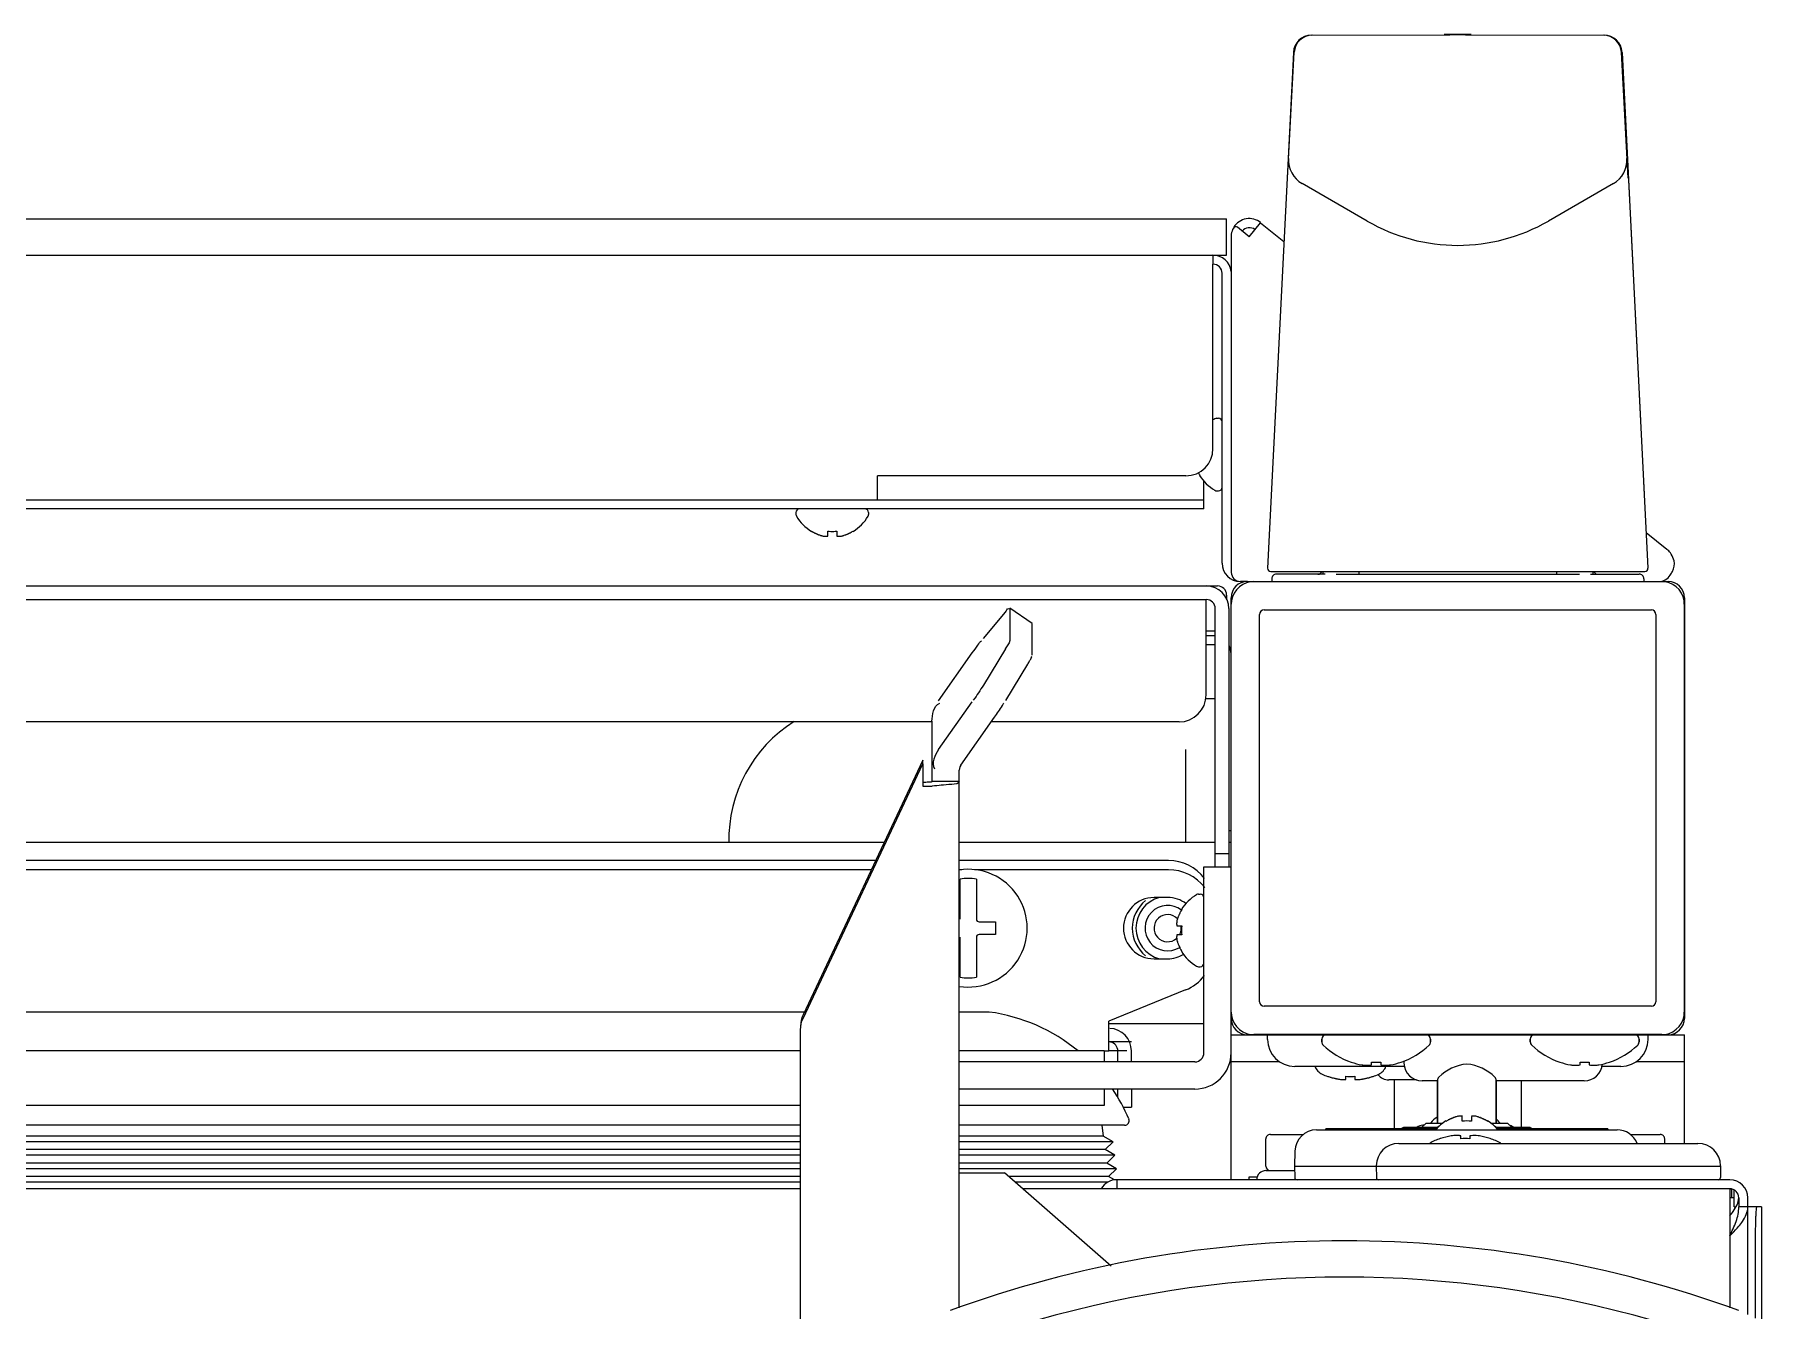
# Model space of a CAD drawing. Header units: millimetres. Extents: x 2355 to 9028, y 2010 to 7655.
# Drawn here: x 6561.2 to 6751.7, y 7514.4 to 7655.2 of the extents above; entities that cross this region are included whole.
import ezdxf

# ---------------------------------------------------------------- set-up
doc = ezdxf.new("R2010")
doc.units = ezdxf.units.MM
doc.header["$LTSCALE"] = 739.2
doc.layers.get('0').update_dxf_attribs({"linetype": 'CONTINUOUS'})
for name, color, linetype in [('02___PRT_ALL_AXES', 7, 'CONTINUOUS'), ('ASSI', 7, 'CONTINUOUS'), ('CURVE', 7, 'CONTINUOUS'), ('GEOM', 7, 'CONTINUOUS')]:
    doc.layers.add(name, color=color, linetype=linetype)

msp = doc.modelspace()

# ---------------------------------------------------------------- linework, layer by layer
at = {"color": 7, "linetype": 'Continuous'}
for p, q in [((6736.27, 7653.22), (6736.89, 7641.49)), ((6736.36, 7653.14), (6739.2, 7596.31)), ((6689.78, 7606.54), (6689.74, 7606.54)), ((6646.92, 7600.36), (6646.92, 7600.39)), ((6648.29, 7599.84), (6648.31, 7599.83)), ((6648.72, 7599.84), (6648.72, 7600.39)), ((6649.72, 7600.39), (6649.72, 7599.84)), ((6650.15, 7599.84), (6650.22, 7599.84)), ((6651.52, 7600.39), (6651.52, 7600.36)), ((6697.59, 7595.94), (6738.85, 7595.94)), ((6703.58, 7595.64), (6698.2, 7595.64)), ((6704.8, 7595.64), (6731.64, 7595.64)), ((6732.87, 7595.64), (6738.24, 7595.64)), ((6695.02, 7594.84), (6741.42, 7594.84)), ((6697.7, 7595.13), (6697.71, 7594.83)), ((6738.74, 7595.13), (6738.74, 7594.83)), ((6665.89, 7588.56), (6668.32, 7591.44)), ((6668.81, 7591.89), (6668.83, 7591.86)), ((6671.27, 7590.19), (6668.82, 7591.89)), ((6668.83, 7588.41), (6668.83, 7591.86)), ((6693.22, 7546.64), (6693.22, 7593.04)), ((6696.86, 7591.7), (6739.58, 7591.7)), ((6743.22, 7593.04), (6743.22, 7546.64)), ((6696.36, 7548.48), (6696.36, 7591.2)), ((6740.08, 7591.2), (6740.08, 7548.48)), ((6691.22, 7588.84), (6690.47, 7588.84)), ((6660.95, 7581.68), (6664.67, 7586.96)), ((6668.32, 7587.41), (6665.89, 7583.4)), ((6690.39, 7581.91), (6691.47, 7581.91)), ((6660.95, 7576.29), (6664.67, 7581.56)), ((6660.22, 7579.41), (6660.22, 7572.78)), ((6688.22, 7566.04), (6688.22, 7576.29)), ((6659.22, 7575.13), (6646, 7547.04)), ((6659.22, 7574.72), (6659.22, 7575.13)), ((6663.22, 7572.78), (6660.22, 7572.78)), ((6693.22, 7567.34), (6692.97, 7567.34)), ((6654.95, 7566.04), (5979.5, 7566.04)), ((6691.47, 7566.04), (6663.22, 7566.04)), ((6693.22, 7566.04), (6692.97, 7566.04)), ((6687.74, 7558.64), (6687.78, 7558.64)), ((6687.22, 7556.91), (6687.23, 7556.84)), ((6687.22, 7555.77), (6687.22, 7555.75)), ((6687.23, 7556.84), (6687.78, 7556.84)), ((6687.78, 7555.84), (6687.23, 7555.84)), ((6687.78, 7554.04), (6687.74, 7554.04)), ((6739.58, 7547.98), (6696.86, 7547.98)), ((6646.15, 7547.34), (5988.3, 7547.34)), ((6666.47, 7547.34), (6663.22, 7547.34)), ((6666.54, 7547.33), (6666.47, 7547.34)), ((6690.22, 7546.04), (6679.72, 7546.04)), ((6693.33, 7546.04), (6693.22, 7546.04)), ((6703.22, 7544.34), (6703.22, 7544.05)), ((6715.22, 7544.34), (6715.22, 7544.05)), ((6726.22, 7544.34), (6726.22, 7544.05)), ((6738.22, 7544.34), (6738.22, 7544.05)), ((6703.88, 7540.23), (6703.88, 7540.25)), ((6705.88, 7539.9), (6705.88, 7540.25)), ((6706.47, 7541.8), (6706.47, 7541.81)), ((6706.88, 7540.25), (6706.88, 7539.9)), ((6708.72, 7541.5), (6708.72, 7541.81)), ((6708.88, 7540.25), (6708.88, 7540.23)), ((6709.72, 7541.81), (6709.72, 7541.5)), ((6711.97, 7541.81), (6711.97, 7541.8)), ((6729.47, 7541.8), (6729.47, 7541.81)), ((6731.72, 7541.5), (6731.72, 7541.81)), ((6732.72, 7541.81), (6732.72, 7541.5)), ((6734.97, 7541.81), (6734.97, 7541.8)), ((6705.45, 7539.9), (6705.47, 7539.9)), ((6707.31, 7539.9), (6707.38, 7539.9)), ((6715.97, 7535.09), (6715.97, 7539.79)), ((6722.47, 7535.09), (6722.47, 7539.79)), ((6645.72, 7534.84), (5988.72, 7534.84)), ((6681.47, 7534.84), (6663.22, 7534.84)), ((6678.97, 7534.84), (6679.12, 7533.65)), ((6712.24, 7534.59), (6712.02, 7534.49)), ((6716.03, 7534.59), (6712.24, 7534.59)), ((6714.72, 7535.09), (6714.22, 7534.59)), ((6714.72, 7535.09), (6716.59, 7535.09)), ((6716.92, 7535.28), (6716.92, 7535.32)), ((6718.29, 7535.84), (6718.22, 7535.83)), ((6718.72, 7535.28), (6718.72, 7535.83)), ((6719.72, 7535.83), (6719.72, 7535.28)), ((6720.15, 7535.84), (6720.13, 7535.84)), ((6721.52, 7535.32), (6721.52, 7535.28)), ((6721.86, 7535.09), (6723.72, 7535.09)), ((6726.2, 7534.59), (6722.44, 7534.59)), ((6723.72, 7535.09), (6724.22, 7534.59)), ((6725.74, 7534.55), (6725.73, 7534.56)), ((6725.88, 7534.54), (6725.88, 7534.54)), ((6725.95, 7534.52), (6725.93, 7534.53)), ((6726.2, 7534.59), (6726.42, 7534.49)), ((6645.72, 7533.65), (5988.72, 7533.65)), ((6645.72, 7533.03), (5988.72, 7533.03)), ((6679.12, 7533.65), (6663.22, 7533.65)), ((6680.21, 7533.03), (6663.22, 7533.03)), ((6680.21, 7533.03), (6679.12, 7533.65)), ((6680.21, 7533.03), (6679.31, 7532.16)), ((6716.3, 7533.36), (6716.3, 7533.38)), ((6718.55, 7533.36), (6718.55, 7533.68)), ((6719.55, 7533.68), (6719.55, 7533.36)), ((6721.8, 7533.38), (6721.8, 7533.36)), ((6645.72, 7532.16), (5988.72, 7532.16)), ((6645.72, 7531.54), (6334.89, 7531.54)), ((6645.72, 7530.67), (6335.83, 7530.67)), ((6679.31, 7532.16), (6663.22, 7532.16)), ((6680.4, 7531.54), (6663.22, 7531.54)), ((6679.5, 7530.67), (6663.22, 7530.67)), ((6680.4, 7531.54), (6679.31, 7532.16)), ((6680.4, 7531.54), (6679.5, 7530.67)), ((6680.59, 7530.05), (6679.5, 7530.67)), ((6645.72, 7530.05), (6336.11, 7530.05)), ((6645.72, 7528.56), (6336.21, 7528.56)), ((6645.72, 7529.18), (6336.22, 7529.18)), ((6680.59, 7530.05), (6663.22, 7530.05)), ((6679.69, 7529.18), (6668.69, 7529.18)), ((6679.61, 7528.56), (6669.39, 7528.56)), ((6680.59, 7530.05), (6679.69, 7529.18)), ((6680.34, 7528.82), (6679.69, 7529.18)), ((6680.62, 7528.84), (6680.62, 7527.84)), ((6700.22, 7530.34), (6700.24, 7529.08)), ((6700.22, 7530.34), (6747.22, 7530.34)), ((6709.22, 7530.34), (6709.24, 7529.08)), ((6747.22, 7530.34), (6747.2, 7529.08)), ((6747.22, 7530.38), (6747.22, 7530.34)), ((6749.22, 7526.84), (6749.22, 7525.84)), ((6750.22, 7525.84), (6749.22, 7525.84))]:
    msp.add_line(p, q, dxfattribs=at)
at = {"linetype": 'Continuous'}
for p, q in [((6671.28, 7590.16), (6671.27, 7590.19)), ((6671.28, 7586.7), (6671.28, 7590.16)), ((6691.22, 7587.84), (6690.47, 7587.84)), ((6668.35, 7581.69), (6670.78, 7585.71)), ((6663.4, 7574.58), (6667.13, 7579.85)), ((6646, 7546.63), (6659.22, 7574.72)), ((6659.22, 7574.72), (6659.22, 7572.25)), ((6663.24, 7574.21), (6663.22, 7574.01)), ((6663.22, 7514.72), (6663.22, 7574.01)), ((6645.72, 6824.59), (6645.72, 7545.38)), ((6663.22, 7529.59), (6668.22, 7529.59)), ((6679.99, 7519.3), (6668.22, 7529.59)), ((6748.22, 7528.84), (6680.62, 7528.84)), ((6750.22, 7513.95), (6750.22, 7526.84)), ((6748.22, 7525.84), (6748.22, 7514.72))]:
    msp.add_line(p, q, dxfattribs=at)
msp.add_lwpolyline([(6663.4, 7574.58), (6663.3, 7574.4), (6663.24, 7574.21)], dxfattribs=at)
at = {"color": 7, "linetype": 'Continuous'}
for centre, radius, start, end in [((6693.82, 7609.02), 4.75, 207.004, 208.0074), ((6693.83, 7609.02), 4.75, 208.0074, 208.9684), ((6693.83, 7609.03), 4.75, 208.9687, 211.5341), ((6649.42, 7604.46), 4.8, 210.3012, 238.6273), ((6649.02, 7604.46), 4.8, 301.3727, 329.6988), ((6649.41, 7604.45), 4.75, 238.4659, 241.0313), ((6649.41, 7604.44), 4.75, 241.0316, 241.9926), ((6649.41, 7604.44), 4.75, 241.9926, 243.3187), ((6649.4, 7604.44), 4.74, 243.3188, 244.4598), ((6649.4, 7604.43), 4.74, 244.4598, 245.4278), ((6649.4, 7604.43), 4.73, 245.4278, 246.6825), ((6649.4, 7604.42), 4.73, 246.6826, 247.4526), ((6649.39, 7604.42), 4.72, 247.4524, 248.9975), ((6649.39, 7604.41), 4.72, 248.9977, 249.4819), ((6649.39, 7604.4), 4.7, 249.4813, 251.5344), ((6649.38, 7604.38), 4.68, 251.535, 252.6227), ((6649.38, 7604.37), 4.67, 252.6228, 253.6051), ((6649.37, 7604.34), 4.64, 253.6036, 255.6824), ((6648.48, 7601.83), 2.01, 262.7259, 264.7415), ((6648.47, 7601.8), 1.97, 265.3984, 266.7833), ((6648.47, 7601.79), 1.96, 266.7841, 267.6235), ((6648.47, 7601.78), 1.96, 267.6233, 268.8455), ((6648.47, 7601.78), 1.95, 268.8459, 270.9258), ((6648.47, 7601.78), 1.95, 270.9261, 271.9964), ((6648.47, 7601.79), 1.96, 271.9964, 273.0228), ((6648.47, 7601.8), 1.97, 273.0233, 274.286), ((6648.47, 7601.81), 1.98, 274.2856, 275.1372), ((6648.47, 7601.83), 2.01, 275.1401, 277.2744), ((6649.22, 7604.15), 3.79, 262.4006, 267.451), ((6649.22, 7604.13), 3.77, 267.4559, 272.5439), ((6649.22, 7604.15), 3.79, 272.5489, 277.5994), ((6649.98, 7601.83), 2.01, 262.7256, 264.8598), ((6649.97, 7601.81), 1.98, 264.8627, 265.7144), ((6649.97, 7601.8), 1.97, 265.714, 266.9767), ((6649.97, 7601.79), 1.96, 266.9771, 268.0037), ((6649.97, 7601.78), 1.95, 268.0037, 269.0738), ((6649.97, 7601.78), 1.95, 269.0741, 271.1541), ((6649.97, 7601.78), 1.95, 271.1544, 272.3767), ((6649.97, 7601.79), 1.96, 272.3765, 273.2159), ((6649.97, 7601.8), 1.97, 273.2166, 274.6016), ((6649.97, 7601.81), 1.98, 274.6009, 275.2558), ((6649.08, 7604.34), 4.64, 284.3176, 286.3964), ((6649.07, 7604.37), 4.67, 286.3949, 287.3772), ((6649.06, 7604.38), 4.68, 287.3773, 288.465), ((6649.06, 7604.4), 4.7, 288.4656, 290.5187), ((6649.05, 7604.41), 4.72, 290.5181, 291.0023), ((6649.05, 7604.42), 4.72, 291.0025, 292.5476), ((6649.05, 7604.42), 4.73, 292.5474, 293.3174), ((6649.04, 7604.43), 4.73, 293.3175, 294.5722), ((6649.04, 7604.43), 4.74, 294.5722, 295.5402), ((6649.04, 7604.44), 4.74, 295.5402, 296.6812), ((6649.04, 7604.44), 4.75, 296.6813, 298.0074), ((6649.04, 7604.44), 4.75, 298.0074, 298.9684), ((6649.04, 7604.45), 4.75, 298.9687, 301.5341), ((6697.59, 7596.29), 0.35, 177.1376, 270), ((6698.2, 7595.14), 0.5, 90, 180.5), ((6738.24, 7595.14), 0.5, 359.5, 90), ((6738.85, 7596.29), 0.35, 270, 2.8624), ((6695.02, 7593.04), 1.8, 90, 180), ((6741.42, 7593.04), 1.8, 0, 90), ((6696.86, 7591.2), 0.5, 90, 180), ((6739.58, 7591.2), 0.5, 0, 90), ((6691.22, 7586.84), 2, 82.4436, 90), ((6691.22, 7586.84), 2, 0, 27.5175), ((6653.22, 7566.34), 15.41, 122.1942, 181.1201), ((6689.18, 7557.09), 1.97, 175.714, 176.9767), ((6689.17, 7557.09), 1.96, 176.9771, 178.0037), ((6689.16, 7557.09), 1.95, 178.0037, 179.0738), ((6689.22, 7557.09), 2.01, 172.7256, 174.8598), ((6689.19, 7557.09), 1.98, 174.8627, 175.7144), ((6691.72, 7556.19), 4.64, 163.6036, 165.6824), ((6691.75, 7556.18), 4.67, 162.6228, 163.6051), ((6691.76, 7556.18), 4.68, 161.535, 162.6227), ((6691.78, 7556.17), 4.7, 159.4813, 161.5344), ((6691.79, 7556.17), 4.72, 158.9977, 159.4819), ((6691.8, 7556.17), 4.72, 157.4524, 158.9975), ((6691.81, 7556.16), 4.73, 156.6826, 157.4526), ((6691.81, 7556.16), 4.73, 155.4278, 156.6825), ((6691.82, 7556.16), 4.74, 154.4598, 155.4278), ((6691.82, 7556.16), 4.74, 153.3188, 154.4598), ((6691.82, 7556.16), 4.75, 151.9926, 153.3187), ((6691.83, 7556.15), 4.75, 151.0316, 151.9926), ((6691.83, 7556.15), 4.75, 148.4659, 151.0313), ((6689.16, 7557.09), 1.95, 179.0741, 181.1541), ((6689.16, 7557.09), 1.95, 181.1544, 182.3767), ((6689.17, 7557.09), 1.96, 182.3765, 183.2159), ((6689.18, 7557.09), 1.97, 183.2166, 184.6016), ((6689.18, 7555.59), 1.97, 175.3984, 176.7833), ((6689.17, 7555.59), 1.96, 176.7841, 177.6235), ((6689.17, 7555.59), 1.96, 177.6233, 178.8455), ((6689.16, 7555.59), 1.95, 178.8459, 180.9258), ((6689.16, 7555.59), 1.95, 180.9261, 181.9964), ((6689.17, 7555.59), 1.96, 181.9964, 183.0228), ((6689.18, 7555.59), 1.97, 183.0233, 184.286), ((6689.19, 7557.09), 1.98, 184.6009, 185.2558), ((6689.22, 7555.59), 2.01, 172.7259, 174.7415), ((6689.19, 7555.59), 1.98, 184.2856, 185.1372), ((6689.22, 7555.59), 2.01, 185.1401, 187.2744), ((6691.72, 7556.49), 4.64, 194.3176, 196.3964), ((6691.53, 7556.34), 3.79, 172.4013, 187.5987), ((6691.75, 7556.49), 4.67, 196.3949, 197.3772), ((6691.76, 7556.5), 4.68, 197.3773, 198.465), ((6691.78, 7556.51), 4.7, 198.4656, 200.5187), ((6691.79, 7556.51), 4.72, 200.5181, 201.0023), ((6691.8, 7556.51), 4.72, 201.0025, 202.5476), ((6691.81, 7556.51), 4.73, 202.5474, 203.3174), ((6691.81, 7556.52), 4.73, 203.3175, 204.5722), ((6691.82, 7556.52), 4.74, 204.5722, 205.5402), ((6691.82, 7556.52), 4.74, 205.5402, 206.6812), ((6691.82, 7556.52), 4.75, 206.6813, 208.0074), ((6691.83, 7556.52), 4.75, 208.0074, 208.9684), ((6691.83, 7556.53), 4.75, 208.9687, 211.5341), ((6696.86, 7548.48), 0.5, 180, 270), ((6739.58, 7548.48), 0.5, 270, 360), ((6663.87, 7527.92), 19.6, 50.506, 82.1799), ((6695.02, 7546.64), 1.8, 180, 270), ((6741.42, 7546.64), 1.8, 270, 360), ((6703.72, 7544.34), 0.5, 90, 180), ((6703.72, 7544.05), 0.5, 180, 226.2253), ((6714.72, 7544.34), 0.5, 0, 90), ((6714.72, 7544.05), 0.5, 313.7747, 360), ((6726.72, 7544.34), 0.5, 90, 180), ((6726.72, 7544.05), 0.5, 180, 226.2253), ((6737.72, 7544.34), 0.5, 0, 90), ((6737.72, 7544.05), 0.5, 313.7747, 360), ((6709.22, 7549.79), 8.45, 288.9925, 313.7747), ((6732.22, 7549.79), 8.45, 288.9925, 313.7747), ((6703.88, 7541.84), 1.5, 199.5544, 245.2801), ((6706.18, 7546.84), 7, 245.2801, 250.8179), ((6706.19, 7546.86), 7.01, 250.741, 252.3051), ((6706.19, 7546.87), 7.01, 252.3052, 253.8619), ((6706.19, 7546.87), 7.02, 253.8618, 254.1456), ((6706.19, 7546.87), 7.02, 254.1457, 255.4184), ((6706.19, 7546.88), 7.03, 255.4184, 255.9863), ((6706.2, 7546.89), 7.04, 255.9864, 256.9813), ((6706.2, 7546.9), 7.04, 256.9813, 257.713), ((6706.2, 7546.91), 7.05, 257.713, 258.5545), ((6706.2, 7546.92), 7.07, 258.5546, 259.4087), ((6706.38, 7547.4), 7.17, 266.0041, 268.6706), ((6706.38, 7547.41), 7.18, 268.6697, 271.3303), ((6709.22, 7549.79), 8.44, 250.9729, 259.3378), ((6706.38, 7547.4), 7.17, 271.3294, 273.9959), ((6708.19, 7545.67), 4.2, 262.7078, 264.482), ((6708.19, 7545.65), 4.19, 264.4827, 265.388), ((6706.55, 7546.92), 7.07, 280.5913, 281.4454), ((6708.19, 7545.64), 4.18, 265.388, 266.2594), ((6708.19, 7545.64), 4.17, 266.2595, 267.1771), ((6706.55, 7546.91), 7.05, 281.4455, 282.287), ((6708.19, 7545.63), 4.17, 267.1771, 268.0412), ((6708.19, 7545.63), 4.16, 268.0413, 268.8223), ((6706.56, 7546.9), 7.04, 282.287, 283.0187), ((6708.19, 7545.63), 4.16, 268.8223, 271.5994), ((6706.56, 7546.89), 7.04, 283.0187, 284.0136), ((6706.56, 7546.88), 7.03, 284.0137, 284.5816), ((6708.19, 7545.63), 4.17, 271.5995, 272.8386), ((6706.56, 7546.87), 7.02, 284.5816, 285.8543), ((6708.19, 7545.64), 4.17, 272.8385, 273.3879), ((6708.19, 7545.66), 4.19, 273.3916, 277.294), ((6706.56, 7546.87), 7.02, 285.8544, 286.1382), ((6706.57, 7546.87), 7.01, 286.1381, 287.6948), ((6706.57, 7546.86), 7.01, 287.6949, 289.259), ((6709.22, 7549.79), 7.99, 266.4122, 273.5878), ((6706.58, 7546.84), 7, 289.1821, 294.7199), ((6708.88, 7541.84), 1.5, 294.7199, 340.4456), ((6710.25, 7545.66), 4.19, 262.706, 266.6084), ((6710.25, 7545.64), 4.17, 266.6121, 267.1615), ((6710.25, 7545.63), 4.17, 267.1614, 268.4005), ((6710.25, 7545.63), 4.16, 268.4006, 271.1777), ((6710.25, 7545.63), 4.16, 271.1777, 271.9587), ((6710.25, 7545.63), 4.17, 271.9588, 272.8229), ((6710.25, 7545.64), 4.17, 272.8229, 273.7405), ((6710.25, 7545.64), 4.18, 273.7406, 274.612), ((6710.25, 7545.65), 4.19, 274.612, 275.5173), ((6710.25, 7545.67), 4.2, 275.518, 277.2922), ((6709.22, 7549.79), 8.44, 280.6622, 289.0271), ((6716.47, 7539.79), 0.5, 135.026, 180), ((6721.97, 7539.79), 0.5, 0, 44.974), ((6732.22, 7549.79), 8.44, 250.9729, 259.3378), ((6731.19, 7545.67), 4.2, 262.7078, 264.482), ((6731.19, 7545.65), 4.19, 264.4827, 265.388), ((6731.19, 7545.64), 4.18, 265.388, 266.2594), ((6731.19, 7545.64), 4.17, 266.2595, 267.1771), ((6731.19, 7545.63), 4.17, 267.1771, 268.0412), ((6731.19, 7545.63), 4.16, 268.0413, 268.8223), ((6731.19, 7545.63), 4.16, 268.8223, 271.5994), ((6731.19, 7545.63), 4.17, 271.5995, 272.8386), ((6731.19, 7545.64), 4.17, 272.8385, 273.3879), ((6731.19, 7545.66), 4.19, 273.3916, 277.294), ((6732.22, 7549.79), 7.99, 266.4122, 273.5878), ((6733.25, 7545.66), 4.19, 262.706, 266.6084), ((6733.25, 7545.64), 4.17, 266.6121, 267.1615), ((6733.25, 7545.63), 4.17, 267.1614, 268.4005), ((6733.25, 7545.63), 4.16, 268.4006, 271.1777), ((6733.25, 7545.63), 4.16, 271.1777, 271.9587), ((6733.25, 7545.63), 4.17, 271.9588, 272.8229), ((6733.25, 7545.64), 4.17, 272.8229, 273.7405), ((6733.25, 7545.64), 4.18, 273.7406, 274.612), ((6733.25, 7545.65), 4.19, 274.612, 275.5173), ((6733.25, 7545.67), 4.2, 275.518, 277.2922), ((6732.22, 7549.79), 8.44, 280.6622, 289.0271), ((6663.87, 7527.92), 19.6, 22.8678, 33.8812), ((6706.21, 7546.94), 7.09, 259.4086, 260.1316), ((6706.21, 7546.96), 7.11, 260.1319, 261.1462), ((6706.21, 7546.99), 7.14, 261.146, 261.7019), ((6706.22, 7547.04), 7.19, 261.7035, 263.2535), ((6705.62, 7544.07), 4.18, 266.6153, 267.5762), ((6705.63, 7544.13), 4.24, 267.8846, 268.5233), ((6705.63, 7544.15), 4.26, 268.523, 268.9089), ((6705.63, 7544.16), 4.27, 268.909, 269.4642), ((6705.63, 7544.17), 4.28, 269.464, 270.4068), ((6705.63, 7544.17), 4.27, 270.4067, 270.8922), ((6705.63, 7544.15), 4.26, 270.8923, 271.3639), ((6705.63, 7544.14), 4.24, 271.3637, 271.9484), ((6705.63, 7544.11), 4.22, 271.9486, 272.3513), ((6705.63, 7544.07), 4.18, 272.3502, 273.3845), ((6707.12, 7544.07), 4.18, 266.6155, 267.6498), ((6707.13, 7544.11), 4.22, 267.6487, 268.0514), ((6707.13, 7544.14), 4.24, 268.0516, 268.6363), ((6707.13, 7544.16), 4.26, 268.6361, 269.1077), ((6707.13, 7544.17), 4.27, 269.1077, 269.5933), ((6707.13, 7544.17), 4.28, 269.5932, 270.1029), ((6707.13, 7544.17), 4.28, 270.1029, 270.536), ((6707.13, 7544.16), 4.27, 270.5359, 271.091), ((6707.13, 7544.15), 4.26, 271.091, 271.477), ((6707.13, 7544.13), 4.24, 271.4767, 272.1153), ((6707.13, 7544.11), 4.21, 272.1156, 272.4248), ((6706.53, 7547.04), 7.19, 276.7465, 278.2965), ((6706.54, 7546.99), 7.14, 278.2981, 278.854), ((6706.54, 7546.96), 7.11, 278.8538, 279.8681), ((6706.55, 7546.94), 7.09, 279.8684, 280.5914), ((6681.47, 7535.34), 0.5, 270, 22.8678), ((6713.19, 7530.39), 4.19, 96.54, 101.5916), ((6713.17, 7530.57), 4.01, 95.1992, 96.5038), ((6713.16, 7530.66), 3.92, 83.0234, 95.1542), ((6713.14, 7530.49), 4.09, 81.7495, 83.0309), ((6713.13, 7530.42), 4.16, 80.3826, 81.749), ((6713.1, 7530.28), 4.31, 78.4377, 80.3763), ((6716.55, 7534.34), 1.5, 114.7199, 149.6777), ((6719.42, 7531.22), 4.8, 121.3727, 139.1838), ((6718.85, 7529.34), 7, 114.3024, 114.7199), ((6719.41, 7531.23), 4.75, 118.9687, 121.5341), ((6719.41, 7531.24), 4.75, 118.0074, 118.9684), ((6719.41, 7531.24), 4.75, 116.6813, 118.0074), ((6719.4, 7531.24), 4.74, 115.5402, 116.6812), ((6719.4, 7531.24), 4.74, 114.5722, 115.5402), ((6719.4, 7531.25), 4.73, 113.3175, 114.5722), ((6719.4, 7531.25), 4.73, 112.5474, 113.3174), ((6719.39, 7531.26), 4.72, 111.0025, 112.5476), ((6719.39, 7531.27), 4.72, 110.5181, 111.0023), ((6719.39, 7531.28), 4.7, 108.4656, 110.5187), ((6719.38, 7531.3), 4.68, 107.3773, 108.465), ((6719.38, 7531.31), 4.67, 106.3949, 107.3772), ((6719.37, 7531.34), 4.64, 104.3176, 106.3964), ((6718.47, 7533.87), 1.98, 94.6009, 95.2558), ((6718.47, 7533.88), 1.97, 93.2166, 94.6016), ((6718.47, 7533.89), 1.96, 92.3765, 93.2159), ((6718.47, 7533.9), 1.95, 91.1544, 92.3767), ((6718.47, 7533.9), 1.95, 89.0741, 91.1541), ((6718.47, 7533.9), 1.95, 88.0037, 89.0738), ((6718.47, 7533.89), 1.96, 86.9771, 88.0037), ((6718.47, 7533.88), 1.97, 85.714, 86.9767), ((6718.47, 7533.87), 1.98, 84.8627, 85.7144), ((6718.47, 7533.85), 2.01, 82.7256, 84.8598), ((6719.22, 7531.52), 3.8, 82.4351, 97.5649), ((6719.98, 7533.85), 2.01, 95.1401, 97.2744), ((6719.97, 7533.87), 1.98, 94.2856, 95.1372), ((6719.97, 7533.88), 1.97, 93.0233, 94.286), ((6719.97, 7533.89), 1.96, 91.9964, 93.0228), ((6719.97, 7533.9), 1.95, 90.9261, 91.9964), ((6719.97, 7533.9), 1.95, 88.8459, 90.9258), ((6719.97, 7533.9), 1.96, 87.6233, 88.8455), ((6719.97, 7533.89), 1.96, 86.7841, 87.6235), ((6719.97, 7533.88), 1.97, 85.3984, 86.7833), ((6719.97, 7533.84), 2.01, 82.7259, 84.7415), ((6719.08, 7531.34), 4.64, 73.6036, 75.6824), ((6719.07, 7531.31), 4.67, 72.6228, 73.6051), ((6719.06, 7531.3), 4.68, 71.535, 72.6227), ((6719.06, 7531.28), 4.7, 69.4813, 71.5344), ((6719.05, 7531.27), 4.72, 68.9977, 69.4819), ((6719.05, 7531.26), 4.72, 67.4524, 68.9975), ((6719.05, 7531.25), 4.73, 66.6826, 67.4526), ((6719.04, 7531.25), 4.73, 65.4278, 66.6825), ((6719.04, 7531.24), 4.74, 64.4598, 65.4278), ((6719.04, 7531.24), 4.74, 63.3188, 64.4598), ((6719.04, 7531.24), 4.75, 61.9926, 63.3187), ((6719.04, 7531.24), 4.75, 61.0316, 61.9926), ((6719.04, 7531.23), 4.75, 58.4659, 61.0313), ((6719.02, 7531.22), 4.8, 40.8162, 58.6273), ((6721.55, 7534.34), 1.5, 30.3223, 51.9209), ((6725.28, 7530.74), 3.84, 90.0098, 92.5251), ((6725.28, 7530.69), 3.89, 84.7847, 89.9847), ((6725.27, 7530.57), 4.01, 83.4937, 84.8013), ((6725.26, 7530.49), 4.09, 81.3892, 83.3717), ((6725.25, 7530.42), 4.17, 80.6354, 81.3008), ((6725.24, 7530.32), 4.26, 79.1749, 80.3814), ((6725.22, 7530.21), 4.37, 78.4447, 79.1768), ((6719.05, 7525.39), 8.44, 100.6622, 109.0271), ((6718.02, 7529.52), 4.19, 93.3916, 97.294), ((6718.02, 7529.54), 4.17, 92.8385, 93.3879), ((6718.02, 7529.55), 4.17, 91.5995, 92.8386), ((6718.02, 7529.55), 4.16, 88.8223, 91.5994), ((6718.02, 7529.55), 4.16, 88.0413, 88.8223), ((6718.02, 7529.55), 4.17, 87.1771, 88.0412), ((6718.02, 7529.54), 4.17, 86.2595, 87.1771), ((6718.02, 7529.53), 4.18, 85.388, 86.2594), ((6718.02, 7529.53), 4.19, 84.4827, 85.388), ((6718.02, 7529.51), 4.2, 82.7078, 84.482), ((6719.05, 7525.39), 7.99, 86.4122, 93.5878), ((6720.09, 7529.51), 4.2, 95.518, 97.2922), ((6720.08, 7529.53), 4.18, 84.7485, 95.5058), ((6720.08, 7529.51), 4.2, 82.7077, 84.735), ((6719.05, 7525.39), 8.44, 70.9729, 79.3378), ((6700.49, 7529.09), 0.25, 181, 270), ((6709.49, 7529.09), 0.25, 181, 270), ((6746.95, 7529.09), 0.25, 270, 359), ((6748.22, 7526.84), 1, 0, 90)]:
    msp.add_arc(centre, radius, start, end, dxfattribs=at)
at = {"linetype": 'Continuous'}
for centre, radius, start, end in [((6691.22, 7586.84), 1, 75.127, 90), ((6659.22, 7601.34), 29.09, 269.9958, 272.0274), ((6680.62, 7526.84), 2, 90, 149.9692), ((6748.22, 7526.84), 2, 0, 90)]:
    msp.add_arc(centre, radius, start, end, dxfattribs=at)
at = {"color": 7, "linetype": 'Continuous'}
for points, knots in [([(6668.32, 7591.44), (6668.44, 7591.57), (6668.5, 7591.99), (6668.74, 7591.8), (6668.72, 7591.77)], [0, 0, 0, 0, 0.87403, 1, 1, 1, 1]), ([(6664.67, 7586.96), (6664.88, 7587.25), (6665.23, 7587.63), (6665.5, 7588.22), (6665.69, 7588.28)], [0, 0, 0, 0, 0.636758, 1, 1, 1, 1]), ([(6668.83, 7588.41), (6668.83, 7588.38), (6668.75, 7588), (6668.48, 7587.69), (6668.28, 7587.4)], [0, 0, 0, 0, 0.081982, 1, 1, 1, 1]), ([(6660.22, 7572.78), (6660.22, 7572.67), (6659.68, 7572.73), (6659.45, 7572.65), (6659.22, 7572.65)], [0, 0, 0, 0, 0.331134, 1, 1, 1, 1]), ([(6748.22, 7524.84), (6748.35, 7525), (6748.81, 7525.58), (6749.22, 7526.3), (6749.22, 7526.84)], [0, 0, 0, 0, 0.279629, 1, 1, 1, 1]), ([(6748.22, 7522.64), (6748.48, 7523.16), (6748.98, 7524.17), (6749.22, 7525.3), (6749.22, 7525.84)], [0, 0, 0, 0, 0.518166, 1, 1, 1, 1])]:
    msp.add_open_spline(points, degree=3, knots=knots, dxfattribs=at)
at = {"linetype": 'Continuous'}
for points, knots in [([(6670.78, 7585.71), (6670.85, 7585.82), (6671, 7586.07), (6671.1, 7586.26), (6671.28, 7586.58), (6671.15, 7586.48), (6671.12, 7586.44)], [0, 0, 0, 0, 0.391545, 0.717089, 0.876104, 1, 1, 1, 1]), ([(6667.13, 7579.85), (6667.43, 7580.28), (6667.79, 7580.79), (6668.11, 7581.33), (6668.15, 7581.43)], [0, 0, 0, 0, 0.831901, 1, 1, 1, 1]), ([(6663.22, 7572.78), (6663.22, 7572.49), (6661.69, 7572.45), (6660.97, 7572.29), (6660.25, 7572.27)], [0, 0, 0, 0, 0.292813, 1, 1, 1, 1]), ([(6749.22, 7523.71), (6749.37, 7523.88), (6749.86, 7524.49), (6750.22, 7525.27), (6750.22, 7525.84)], [0, 0, 0, 0, 0.283801, 1, 1, 1, 1]), ([(6748.22, 7522.64), (6748.31, 7522.73), (6748.65, 7523.08), (6748.99, 7523.43), (6749.22, 7523.71)], [0, 0, 0, 0, 0.255225, 1, 1, 1, 1])]:
    msp.add_open_spline(points, degree=3, knots=knots, dxfattribs=at)
at = {"color": 7, "linetype": 'Continuous'}
for points in [[(6665.89, 7583.4), (6665.54, 7582.83), (6665.19, 7582.27), (6664.78, 7581.75)], [(6660.22, 7579.41), (6660.22, 7580.14), (6660.42, 7581.1), (6661.07, 7581.41)], [(6660.95, 7576.29), (6660.53, 7575.69), (6660.12, 7574.79), (6660.48, 7574.16)], [(6646, 7547.04), (6645.82, 7546.65), (6645.72, 7546.21), (6645.72, 7545.78)], [(6725.12, 7534.58), (6724.9, 7534.57), (6724.69, 7534.54), (6724.48, 7534.5)]]:
    msp.add_open_spline(points, degree=3, dxfattribs=at)
at = {"linetype": 'Continuous'}
msp.add_open_spline([(6645.72, 7545.38), (6645.72, 7545.81), (6645.82, 7546.24), (6646, 7546.63)], degree=3, dxfattribs=at)
at = {"layer": '02___PRT_ALL_AXES', "color": 7, "linetype": 'Continuous'}
for p, q in [((6711.22, 7539.84), (6711.22, 7534.49)), ((6725.22, 7539.74), (6725.22, 7534.59))]:
    msp.add_line(p, q, dxfattribs=at)
at = {"layer": 'ASSI', "color": 7, "linetype": 'Continuous'}
for p, q in [((6691.62, 7612.84), (6691.82, 7612.84)), ((6691.62, 7604.84), (6691.82, 7604.84)), ((6645.22, 7602.44), (6645.22, 7602.24)), ((6653.22, 7602.44), (6653.22, 7602.24)), ((6703.32, 7595.94), (6703.32, 7595.64)), ((6707.32, 7595.94), (6707.32, 7595.64)), ((6729.13, 7595.94), (6729.13, 7595.64)), ((6733.13, 7595.94), (6733.13, 7595.64)), ((6689.62, 7560.34), (6689.82, 7560.34)), ((6689.62, 7552.34), (6689.82, 7552.34)), ((6703.22, 7544.05), (6703.22, 7544.34)), ((6715.22, 7544.05), (6715.22, 7544.34)), ((6726.22, 7544.05), (6726.22, 7544.34)), ((6738.22, 7544.05), (6738.22, 7544.34)), ((6715.97, 7539.79), (6715.97, 7535.09)), ((6722.47, 7539.79), (6722.47, 7535.09))]:
    msp.add_line(p, q, dxfattribs=at)
for centre, radius, start, end in [((6693.84, 7608.64), 4.8, 120.3012, 123.2248), ((6691.62, 7612.44), 0.4, 90, 120.3012), ((6691.82, 7612.44), 0.4, 0, 90), ((6693.84, 7609.04), 4.8, 211.4579, 239.6988), ((6691.62, 7605.24), 0.4, 239.6988, 270), ((6691.82, 7605.24), 0.4, 270, 360), ((6645.62, 7602.44), 0.4, 90, 180), ((6645.62, 7602.24), 0.4, 180, 210.3012), ((6649.42, 7604.46), 4.8, 210.3012, 238.6273), ((6649.02, 7604.46), 4.8, 301.3727, 329.6988), ((6652.82, 7602.44), 0.4, 0, 90), ((6652.82, 7602.24), 0.4, 329.6988, 360), ((6691.84, 7556.14), 4.8, 120.3012, 148.5421), ((6689.62, 7559.94), 0.4, 90, 120.3012), ((6689.82, 7559.94), 0.4, 0, 90), ((6691.84, 7556.54), 4.8, 211.4579, 239.6988), ((6689.62, 7552.74), 0.4, 239.6988, 270), ((6689.82, 7552.74), 0.4, 270, 360), ((6709.22, 7549.79), 8.45, 226.2253, 251.0075), ((6709.22, 7549.79), 8.45, 288.9925, 313.7747), ((6732.22, 7549.79), 8.45, 226.2253, 251.0075), ((6732.22, 7549.79), 8.45, 288.9925, 313.7747), ((6719.66, 7536.61), 5, 94.9729, 135.026), ((6718.79, 7536.61), 5, 44.974, 85.0271), ((6719.42, 7531.22), 4.8, 121.3727, 139.3993), ((6719.02, 7531.22), 4.8, 40.6007, 58.6273), ((6719.05, 7525.39), 8.45, 109.0287, 117.6396), ((6719.05, 7525.39), 8.45, 62.3604, 70.9713)]:
    msp.add_arc(centre, radius, start, end, dxfattribs=at)
at = {"layer": 'CURVE', "color": 40, "linetype": 'Continuous'}
for p, q in [((6682.22, 7544.04), (6679.72, 7544.04)), ((6681.72, 7543.04), (6679.72, 7543.04))]:
    msp.add_line(p, q, dxfattribs=at)
at = {"layer": 'GEOM', "color": 7, "linetype": 'Continuous'}
for p, q in [((6702.08, 7655.11), (6717.35, 7655.14)), ((6719.09, 7655.14), (6734.36, 7655.11)), ((6700.09, 7653.21), (6697.24, 7596.31)), ((6699.45, 7639.33), (6700.17, 7653.22)), ((6737, 7639.33), (6736.27, 7653.22)), ((6736.36, 7653.21), (6739.2, 7596.31)), ((6699.46, 7639.66), (6699.45, 7639.67)), ((6737, 7639.67), (6736.98, 7639.66)), ((6708.22, 7634.6), (6701.05, 7638.74)), ((6735.39, 7638.74), (6728.22, 7634.6)), ((5935.72, 7634.84), (6692.72, 7634.84)), ((6692.72, 7630.84), (6692.72, 7634.84)), ((5935.72, 7630.84), (6692.72, 7630.84)), ((6691.22, 7630.84), (6691.22, 7629.84)), ((6692.22, 7596.84), (6692.22, 7628.84)), ((6690.22, 7602.84), (6690.22, 7603.84)), ((6690.22, 7602.84), (5938.22, 7602.84)), ((6690.47, 7594.34), (6691.72, 7594.34)), ((6692.72, 7593.34), (6692.72, 7592.89)), ((6695.73, 7594.83), (6715.82, 7594.83)), ((6715.82, 7594.84), (6720.62, 7594.84)), ((6720.62, 7594.83), (6740.72, 7594.83)), ((5937.97, 7592.84), (6690.47, 7592.84)), ((6690.47, 7582.34), (6690.47, 7592.84)), ((6691.47, 7563.34), (6691.47, 7591.84)), ((6693.23, 7547.34), (6693.23, 7592.33)), ((6743.21, 7592.33), (6743.21, 7547.34)), ((6691.47, 7589.34), (6690.47, 7589.34)), ((6660.22, 7579.34), (5974.22, 7579.34)), ((6687.47, 7579.34), (6666.77, 7579.34)), ((6691.47, 7564.84), (6692.97, 7564.84)), ((6690.22, 7542.84), (6690.22, 7563.34)), ((6690.22, 7563.34), (6693.22, 7563.34)), ((6663.32, 7557.59), (6663.32, 7562.01)), ((6665.12, 7562.01), (6665.12, 7557.59)), ((6665.42, 7557.29), (6667.22, 7557.29)), ((6667.22, 7557.29), (6667.22, 7555.89)), ((6663.32, 7551.17), (6663.32, 7555.59)), ((6665.12, 7555.59), (6665.12, 7551.17)), ((6667.22, 7555.89), (6665.42, 7555.89)), ((6695.02, 7544.84), (6741.42, 7544.84)), ((6740.72, 7544.85), (6695.73, 7544.85)), ((6697.23, 7544.3), (6697.22, 7544.84)), ((6739.21, 7544.3), (6739.22, 7544.84)), ((6743.22, 7532.84), (6743.22, 7544.84)), ((6645.72, 7543.04), (5988.72, 7543.04)), ((6679.22, 7543.04), (6663.22, 7543.04)), ((6679.22, 7543.04), (6679.22, 7541.84)), ((6682.22, 7541.84), (6682.22, 7543.04)), ((6693.22, 7528.84), (6693.22, 7542.84)), ((6712.27, 7541.91), (6712.28, 7541.7)), ((6689.22, 7541.84), (6663.22, 7541.84)), ((6698.57, 7541.84), (6693.22, 7541.84)), ((6712.32, 7541.34), (6700.23, 7541.34)), ((6736.22, 7541.34), (6734.12, 7541.34)), ((6743.22, 7541.84), (6737.87, 7541.84)), ((6679.22, 7538.84), (6679.22, 7537.04)), ((6682.22, 7538.84), (6682.22, 7536.84)), ((6713.68, 7539.84), (6710.62, 7539.84)), ((6715.97, 7539.74), (6714.28, 7539.74)), ((6732.17, 7539.74), (6722.47, 7539.74)), ((6645.72, 7537.04), (5988.72, 7537.04)), ((6679.22, 7537.04), (6663.22, 7537.04)), ((6681.32, 7536.84), (6682.22, 7536.84)), ((6702.65, 7534.34), (6735.79, 7534.34)), ((6703.62, 7534.34), (6703.62, 7534.39)), ((6703.72, 7534.49), (6715.92, 7534.49)), ((6714.47, 7534.84), (6714.37, 7534.84)), ((6722.52, 7534.49), (6734.72, 7534.49)), ((6734.82, 7534.34), (6734.82, 7534.39)), ((6697.05, 7530.34), (6697.05, 7533.34)), ((6697.55, 7533.84), (6701.22, 7533.84)), ((6711.72, 7532.84), (6744.72, 7532.84)), ((6737.23, 7533.84), (6740.55, 7533.84)), ((6741.05, 7532.84), (6741.05, 7533.34)), ((6700.25, 7531.98), (6700.22, 7530.34)), ((6695.22, 7528.84), (6695.22, 7529.14)), ((6695.22, 7529.14), (6696.1, 7529.14)), ((6697.05, 7529.84), (6700.23, 7529.84)), ((6709.22, 7530.38), (6709.22, 7530.34)), ((6747.22, 7530.38), (6747.22, 7530.34)), ((6748.45, 7526.84), (6748.45, 7527.81)), ((6748.72, 7526.84), (6748.45, 7526.84)), ((6748.72, 7525.84), (6748.72, 7527.7)), ((6748.72, 7525.84), (6748.93, 7525.84)), ((6751.2, 7525.84), (6750.22, 7525.84))]:
    msp.add_line(p, q, dxfattribs=at)
at = {"layer": 'GEOM', "linetype": 'Continuous'}
for p, q in [((6695.22, 7632.87), (6693.92, 7633.91)), ((6695.22, 7632.87), (6696.47, 7634.42)), ((6696.47, 7634.42), (6699.04, 7632.36)), ((6693.24, 7633.14), (6693.24, 7595.84)), ((6691.22, 7609.49), (6691.22, 7629.84)), ((6654.22, 7603.84), (6654.22, 7606.49)), ((6688.22, 7606.49), (6654.22, 7606.49)), ((6690.22, 7603.84), (6690.22, 7605.91)), ((5938.22, 7603.84), (6690.22, 7603.84)), ((6739.01, 7600.24), (6741.29, 7598.4)), ((5937.97, 7594.34), (6690.47, 7594.34)), ((6695.02, 7594.84), (6694.24, 7594.84)), ((6692.97, 7591.84), (6692.97, 7563.34)), ((6654, 7564.04), (5980.44, 7564.04)), ((6653.53, 7563.04), (5980.91, 7563.04)), ((6686.32, 7564.04), (6663.22, 7564.04)), ((6663.52, 7563.04), (6663.22, 7563.04)), ((6686.32, 7563.04), (6664.92, 7563.04)), ((6686.22, 7559.96), (6684.72, 7559.96)), ((6684.72, 7553.21), (6686.22, 7553.21)), ((6688.2, 7549.77), (6679.72, 7546.34)), ((6679.72, 7543.04), (6679.72, 7546.34)), ((6693.22, 7542.84), (6693.22, 7546.64)), ((6693.22, 7544.84), (6695.02, 7544.84)), ((6741.42, 7544.84), (6743.22, 7544.84)), ((6679.22, 7543.04), (6679.72, 7543.04)), ((6680.72, 7541.84), (6680.72, 7543.04)), ((6689.22, 7538.84), (6663.22, 7538.84)), ((6680.72, 7537.92), (6680.72, 7538.84)), ((6645.72, 7527.84), (6332.22, 7527.84)), ((6748.22, 7527.84), (6670.22, 7527.84)), ((6748.22, 7527.84), (6748.22, 7525.84)), ((6751.72, 7525.84), (6751.2, 7525.84)), ((6751.72, 7525.84), (6751.72, 7513.25)), ((6751.04, 7522.84), (6751.04, 7513.56))]:
    msp.add_line(p, q, dxfattribs=at)
at = {"layer": 'GEOM', "color": 7, "linetype": 'Continuous'}
for points in [[(6695.73, 7594.83), (6695.35, 7594.8), (6694.91, 7594.69), (6694.5, 7594.51), (6694.13, 7594.25), (6693.81, 7593.93), (6693.55, 7593.56), (6693.36, 7593.14), (6693.26, 7592.7), (6693.23, 7592.33)], [(6743.21, 7592.33), (6743.19, 7592.71), (6743.08, 7593.15), (6742.89, 7593.56), (6742.63, 7593.94), (6742.31, 7594.26), (6741.94, 7594.51), (6741.53, 7594.7), (6741.09, 7594.8), (6740.72, 7594.83)], [(6693.23, 7547.34), (6693.26, 7546.97), (6693.37, 7546.53), (6693.55, 7546.11), (6693.81, 7545.74), (6694.13, 7545.42), (6694.5, 7545.17), (6694.92, 7544.98), (6695.36, 7544.87), (6695.73, 7544.85)], [(6740.72, 7544.85), (6741.09, 7544.87), (6741.53, 7544.98), (6741.95, 7545.17), (6742.32, 7545.43), (6742.64, 7545.75), (6742.89, 7546.12), (6743.08, 7546.53), (6743.19, 7546.97), (6743.21, 7547.34)]]:
    msp.add_lwpolyline(points, dxfattribs=at)
for centre, radius, start, end in [((6702.08, 7653.11), 2, 90.1, 177.1376), ((6702.17, 7653.11), 2, 90.1007, 177), ((6718.22, 7570.18), 85, 89, 91), ((6718.22, 7570.18), 84.98, 89.4115, 90.5885), ((6718.22, 7155.14), 500, 89.9, 90.1), ((6734.27, 7653.11), 2, 3, 89.9008), ((6734.36, 7653.11), 2, 2.8624, 89.9), ((6702.55, 7641.34), 3, 177, 240), ((6733.89, 7641.34), 3, 300, 3), ((6695.22, 7632.87), 1, 51.2073, 141.2073), ((6718.22, 7651.92), 20, 240, 300), ((6691.22, 7628.84), 1, 0, 90), ((6694.22, 7596.84), 2, 180, 270), ((6702.77, 7596.14), 0.5, 270, 336.3193), ((6733.67, 7596.14), 0.5, 203.6807, 270), ((6691.72, 7593.34), 1, 0, 90), ((6690.47, 7591.84), 1, 0, 90), ((6687.47, 7582.34), 3, 270, 360), ((6664.22, 7556.59), 6.5, 261.1266, 98.87), ((6664.22, 7556.59), 5.49, 80.5689, 99.4311), ((6686.22, 7556.59), 3.9, 128.5714, 231.4286), ((6686.22, 7556.59), 3.5, 104.7221, 255.2851), ((6686.22, 7556.59), 2.5, 52.6746, 301.9658), ((6665.42, 7557.59), 0.3, 180, 270), ((6686.22, 7556.59), 1.5, 43.4518, 311.7502), ((6665.42, 7555.59), 0.3, 90, 180), ((6686.22, 7556.59), 1.5, 329.8574, 9.6743), ((6664.22, 7556.59), 5.49, 260.5689, 279.4311), ((6679.72, 7543.04), 2.5, 0, 87.5779), ((6700.23, 7544.34), 3, 180.75, 270), ((6736.22, 7544.34), 3, 270, 359.25), ((6689.22, 7542.84), 1, 270, 360), ((6710.62, 7541.34), 1.5, 216.8466, 270), ((6714.28, 7541.74), 2, 181, 270), ((6732.17, 7541.74), 2, 270, 355.345), ((6702.65, 7531.94), 2.4, 90, 179), ((6703.72, 7534.39), 0.1, 90.0106, 180), ((6714.37, 7533.84), 1, 90, 130.7883), ((6723.74, 7533.84), 1, 49.2117, 74.1651), ((6734.72, 7534.39), 0.1, 0, 89.9894), ((6735.79, 7531.94), 2.4, 22.2219, 90), ((6697.55, 7533.34), 0.5, 89.9999, 180), ((6711.72, 7530.34), 2.5, 90, 179), ((6740.55, 7533.34), 0.5, 0, 90.0001), ((6744.72, 7530.34), 2.5, 1, 90), ((6697.05, 7528.84), 1, 90, 180), ((6697.55, 7530.34), 0.5, 180, 270), ((6748.72, 7525.47), 1.4, 110.0551, 110.7884), ((6705.72, 7394.97), 127.12, 69.9874, 110.0126), ((6705.72, 7394.97), 123.12, 73.9663, 106.0337)]:
    msp.add_arc(centre, radius, start, end, dxfattribs=at)
at = {"layer": 'GEOM', "linetype": 'Continuous'}
for centre, radius, start, end in [((6695.22, 7632.87), 2, 151.3716, 172.2474), ((6693.73, 7633.68), 0.3, 51.2073, 151.3716), ((6695.22, 7632.87), 2, 51.2073, 148.2387), ((6691.22, 7628.84), 2, 5.8086, 90), ((6688.22, 7609.49), 3, 270, 360), ((6739.75, 7596.63), 2.36, 31.0525, 34.8694), ((6694.24, 7595.84), 1, 180, 270), ((6740.39, 7596.34), 1.5, 270, 327.7599), ((6690.47, 7591.84), 2.5, 0, 90), ((6686.32, 7559.04), 5, 37.4768, 90), ((6686.32, 7558.04), 5, 37.2321, 90), ((6684.72, 7556.59), 3.38, 90, 270), ((6686.22, 7556.59), 3.38, 52.9828, 90), ((6686.22, 7556.59), 3.38, 270, 301.6226), ((6686.32, 7554.41), 5, 292.0564, 322.564), ((6679.72, 7543.04), 1, 0, 78.2029), ((6689.22, 7542.84), 4, 270, 360), ((6748.88, 7526.87), 1.08, 125.6549, 127.1993), ((6748.77, 7527.02), 0.898, 123.8669, 125.6573)]:
    msp.add_arc(centre, radius, start, end, dxfattribs=at)
for points in [[(6741.68, 7597.98), (6741.57, 7598.13), (6741.44, 7598.28), (6741.29, 7598.4)], [(6742.08, 7597.13), (6742, 7597.38), (6741.9, 7597.62), (6741.77, 7597.85)], [(6748.27, 7527.77), (6748.3, 7527.79), (6748.34, 7527.81), (6748.38, 7527.83)]]:
    msp.add_open_spline(points, degree=3, dxfattribs=at)
for points, knots in [([(6741.66, 7595.54), (6741.75, 7595.67), (6742.03, 7596.14), (6742.2, 7596.75), (6742.08, 7597.13)], [0, 0, 0, 0, 0.276345, 1, 1, 1, 1]), ([(6751.2, 7525.84), (6751.18, 7525.84), (6751.16, 7525.73), (6751.13, 7525.59), (6751.11, 7525.3), (6751.09, 7524.94), (6751.07, 7524.48), (6751.05, 7523.78), (6751.04, 7523.22), (6751.04, 7522.84)], [0, 0, 0, 0, 0.021666, 0.079165, 0.171618, 0.295699, 0.446725, 0.618937, 1, 1, 1, 1])]:
    msp.add_open_spline(points, degree=3, knots=knots, dxfattribs=at)
at = {"layer": 'GEOM', "color": 7, "linetype": 'Continuous'}
msp.add_open_spline([(6748.45, 7526.84), (6748.38, 7526.84), (6748.31, 7526.82), (6748.24, 7526.79)], degree=3, dxfattribs=at)

doc.saveas('drawing.dxf')
